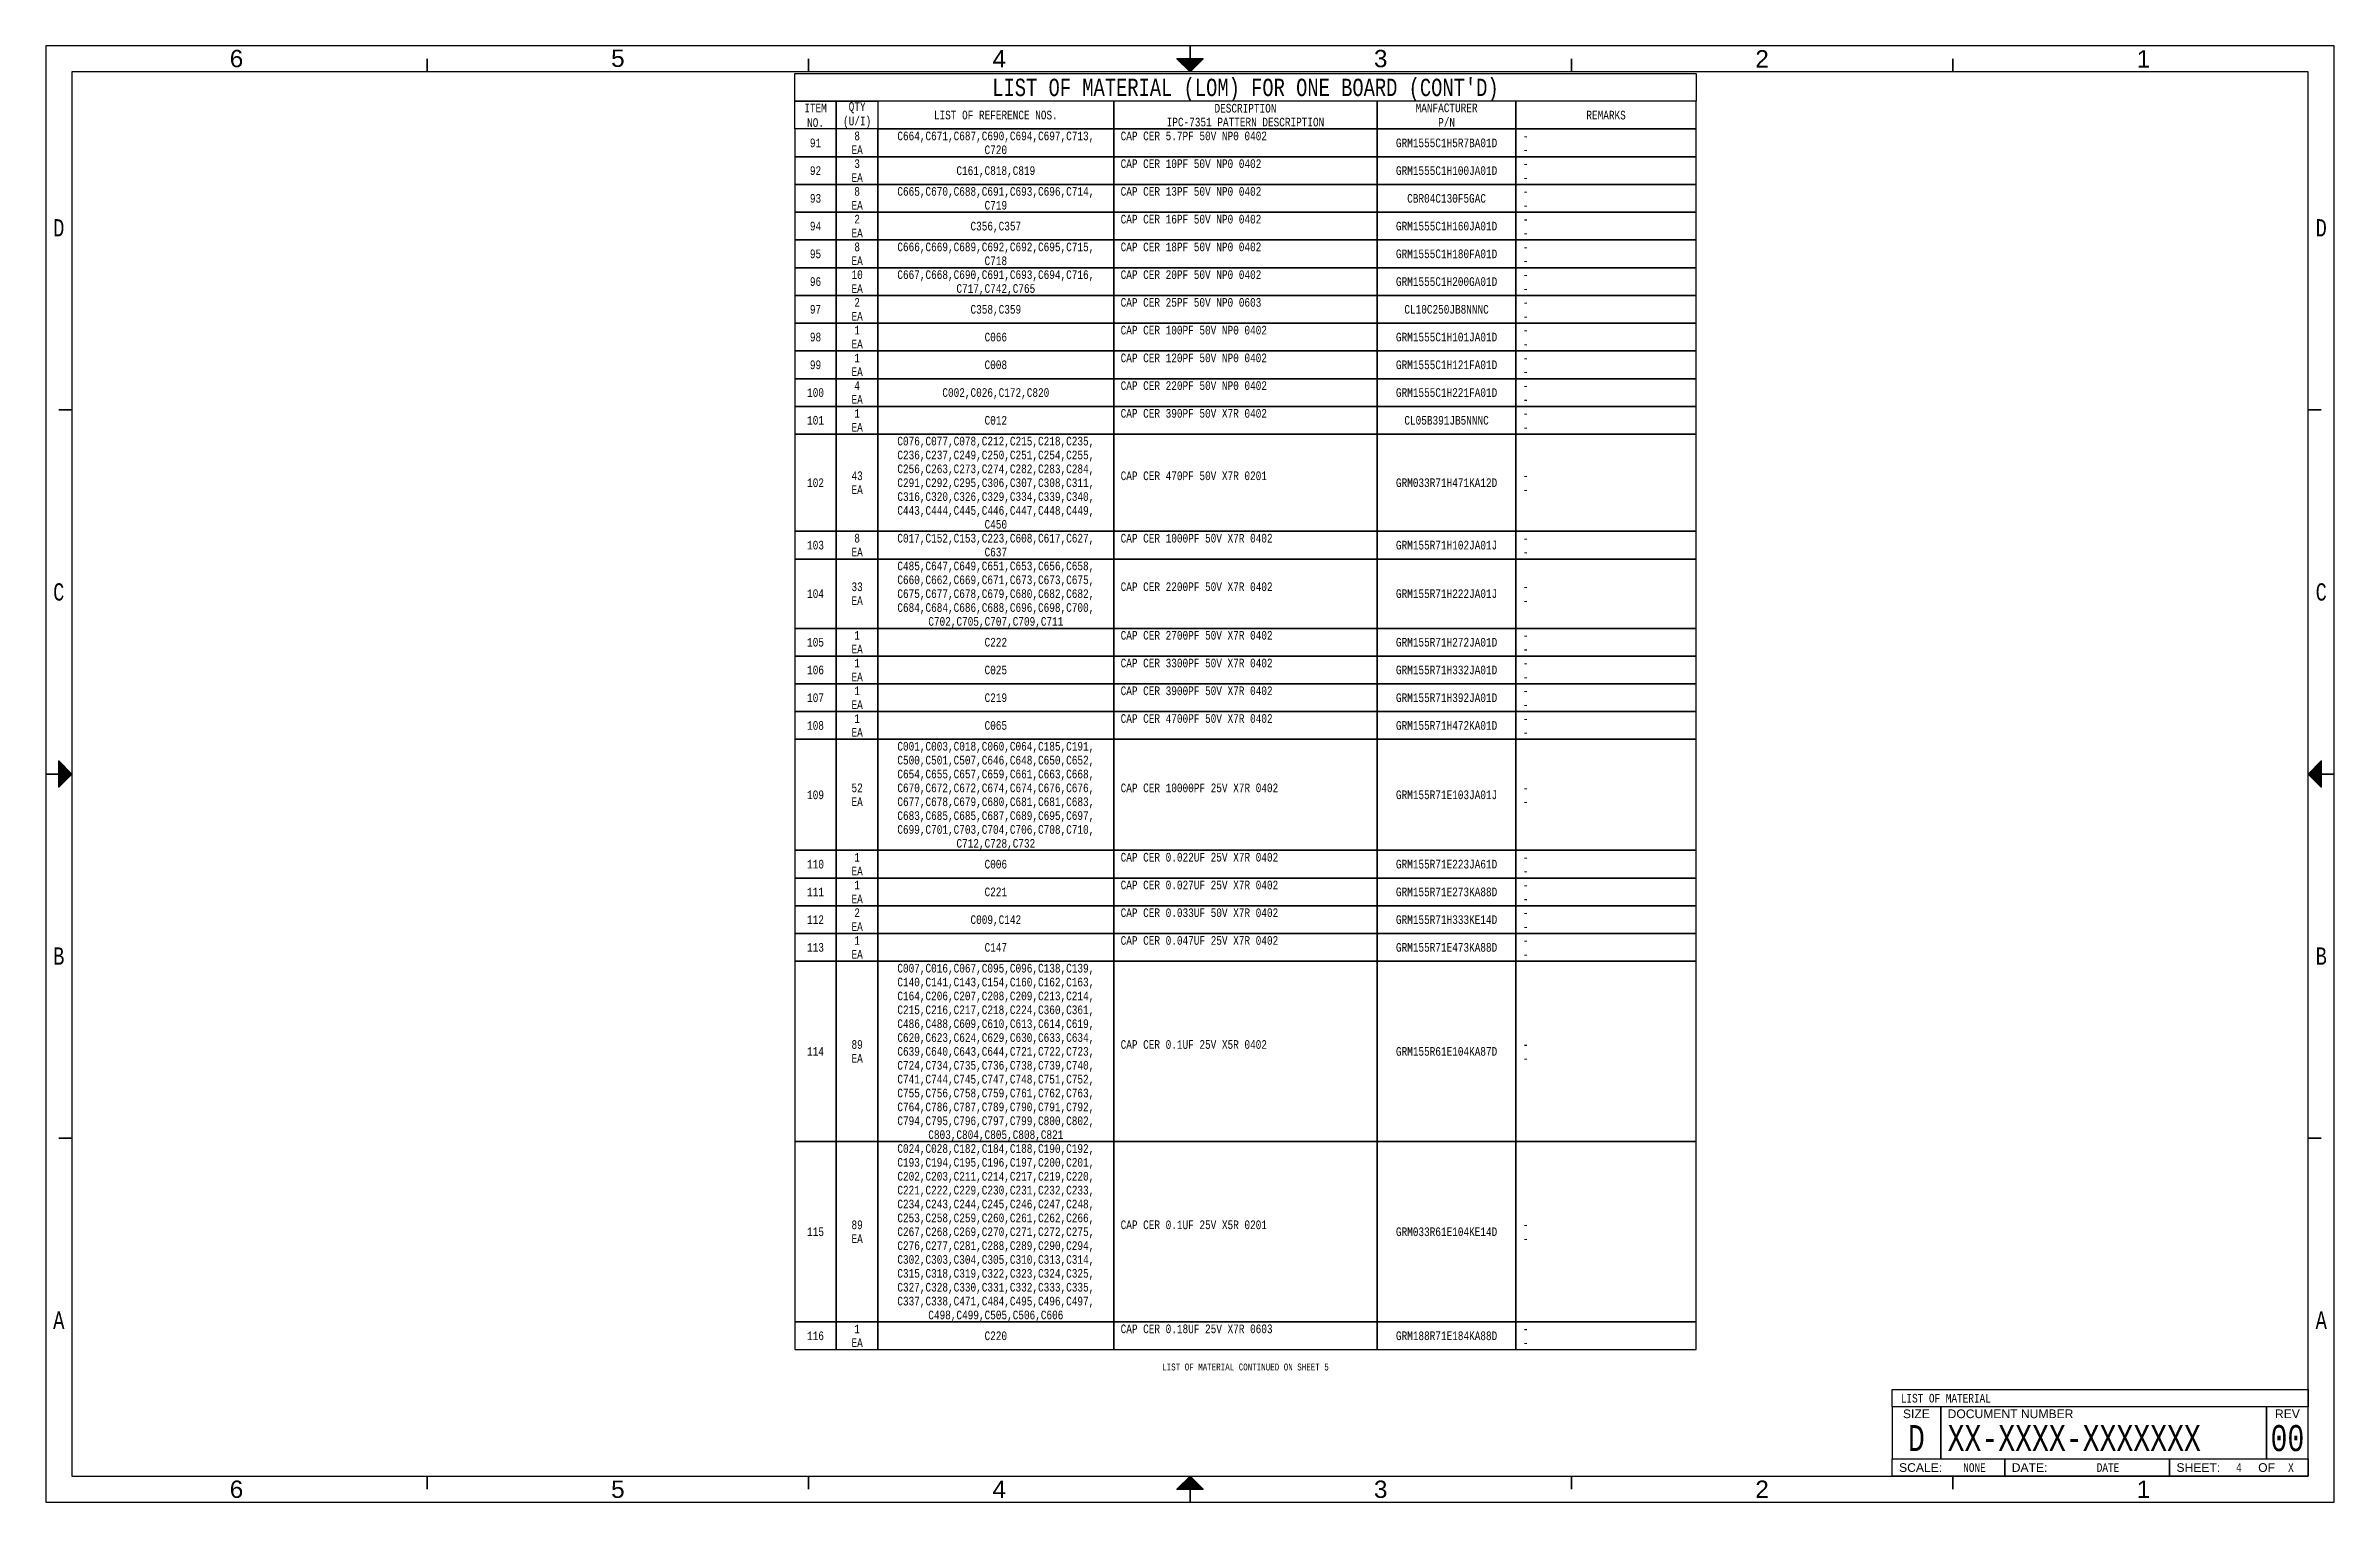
# Paper-space layout '04' of a CAD drawing. Header units: inches. Extents: x 0.2 to 16.8, y 0.2 to 10.8.
import ezdxf
from ezdxf.enums import TextEntityAlignment as Align

# ---------------------------------------------------------------- set-up
doc = ezdxf.new("R2010")
doc.units = ezdxf.units.IN
doc.header["$MEASUREMENT"] = 0
for name, color, linetype in [('BORDER', 13, 'Continuous'), ('SIGNAL', 84, 'Continuous'), ('TEXT', 252, 'Continuous')]:
    doc.layers.add(name, color=color, linetype=linetype)
doc.styles.add('Monotxt_75', font='monotxt.shx', dxfattribs={"width": 0.75})
doc.styles.get("Standard").update_dxf_attribs({"font": 'arial.ttf'})

# ---------------------------------------------------------------- blocks, each defined once
blk = doc.blocks.new('ANSI B Frame')
at = {"layer": 'BORDER', "lineweight": 35}
h = blk.add_hatch(color=256, dxfattribs=at)
h.dxf.hatch_style = 1
h.paths.add_polyline_path([(8.59375, 10.65625), (8.5, 10.65625), (8.5, 10.5625)])
h.paths.add_polyline_path([(8.5, 10.5625), (8.5, 10.65625), (8.40625, 10.65625)])
h = blk.add_hatch(color=256, dxfattribs=at)
h.dxf.hatch_style = 1
h.paths.add_polyline_path([(0.34375, 5.59375), (0.34375, 5.5), (0.4375, 5.5)])
h.paths.add_polyline_path([(0.4375, 5.5), (0.34375, 5.5), (0.34375, 5.40625)])
h = blk.add_hatch(color=256, dxfattribs=at)
h.dxf.hatch_style = 1
h.paths.add_polyline_path([(16.65625, 5.59375), (16.65625, 5.5), (16.5625, 5.5)])
h.paths.add_polyline_path([(16.5625, 5.5), (16.65625, 5.5), (16.65625, 5.40625)])
h = blk.add_hatch(color=256, dxfattribs=at)
h.dxf.hatch_style = 1
h.paths.add_polyline_path([(8.59375, 0.34375), (8.5, 0.34375), (8.5, 0.4375)])
h.paths.add_polyline_path([(8.5, 0.4375), (8.5, 0.34375), (8.40625, 0.34375)])
at = {"layer": 'BORDER'}
for points in [[(0.25, 0.25), (16.75, 0.25), (16.75, 10.75), (0.25, 10.75)], [(0.4375, 0.4375), (16.5625, 0.4375), (16.5625, 10.5625), (0.4375, 10.5625)], [(13.5625, 1.0625), (16.5625, 1.0625), (16.5625, 0.9375), (13.5625, 0.9375)], [(13.5625, 0.9375), (13.5625, 0.5625), (13.9125, 0.5625), (13.9125, 0.9375), (13.9125, 0.5625), (16.2625, 0.5625), (16.2625, 0.9375), (16.2625, 0.5625), (16.5625, 0.5625), (16.5625, 0.9375)], [(16.5625, 0.4375), (15.5625, 0.4375), (15.5625, 0.5625), (15.5625, 0.4375), (14.375, 0.4375), (14.375, 0.5625), (14.375, 0.4375), (13.5625, 0.4375), (13.5625, 0.5625), (16.5625, 0.5625)]]:
    blk.add_lwpolyline(points, close=True, dxfattribs=at)
at = {"layer": 'BORDER', "lineweight": 35}
for points in [[(8.5, 10.5625), (8.5, 10.75)], [(3, 10.65625), (3, 10.5625)], [(5.75, 10.65625), (5.75, 10.5625)], [(11.25, 10.65625), (11.25, 10.5625)], [(14, 10.65625), (14, 10.5625)], [(0.34375, 8.125), (0.4375, 8.125)], [(16.65625, 8.125), (16.5625, 8.125)], [(0.4375, 5.5), (0.25, 5.5)], [(16.5625, 5.5), (16.75, 5.5)], [(0.34375, 2.875), (0.4375, 2.875)], [(16.65625, 2.875), (16.5625, 2.875)], [(3, 0.34375), (3, 0.4375)], [(5.75, 0.34375), (5.75, 0.4375)], [(8.5, 0.4375), (8.5, 0.25)], [(11.25, 0.34375), (11.25, 0.4375)], [(14, 0.34375), (14, 0.4375)]]:
    blk.add_lwpolyline(points, dxfattribs=at)
for points in [[(8.5, 10.5625), (8.59375, 10.65625), (8.40625, 10.65625)], [(0.4375, 5.5), (0.34375, 5.59375), (0.34375, 5.40625)], [(16.5625, 5.5), (16.65625, 5.59375), (16.65625, 5.40625)], [(8.5, 0.4375), (8.59375, 0.34375), (8.40625, 0.34375)]]:
    blk.add_lwpolyline(points, close=True, dxfattribs=at)
at = {"layer": 'BORDER', "style": 'Monotxt_75', "width": 0.75}
for s, p in [('D', (0.34375, 9.4375)), ('D', (16.65625, 9.4375)), ('C', (0.34375, 6.8125)), ('C', (16.65625, 6.8125)), ('B', (0.34375, 4.1875)), ('B', (16.65625, 4.1875)), ('A', (0.34375, 1.5625)), ('A', (16.65625, 1.5625))]:
    blk.add_text(s, height=0.125, dxfattribs=at).set_placement(p, align=Align.MIDDLE_CENTER)
at = {"layer": 'BORDER'}
for s, p in [('SIZE', (13.7375, 0.8875)), ('REV', (16.4125, 0.8875)), ('OF', (16.2625, 0.5))]:
    blk.add_text(s, height=0.0625, dxfattribs=at).set_placement(p, align=Align.MIDDLE_CENTER)
for s, p in [('DOCUMENT NUMBER', (13.9625, 0.8875)), ('SCALE:', (13.6125, 0.5)), ('DATE:', (14.425, 0.5)), ('SHEET:', (15.6125, 0.5))]:
    blk.add_text(s, height=0.0625, dxfattribs=at).set_placement(p, align=Align.MIDDLE_LEFT)
at = {"layer": 'BORDER', "flags": 8}
for tag, p in [('ZN6', (1.625, 10.65787)), ('ZN5', (4.375, 10.66009)), ('ZN4', (7.125, 10.65625)), ('ZN3', (9.875, 10.65796)), ('ZN2', (12.625, 10.65574)), ('ZN1', (15.375, 10.65574)), ('ZN6', (1.625, 0.34375)), ('ZN5', (4.375, 0.34375)), ('ZN4', (7.125, 0.34375)), ('ZN3', (9.875, 0.34375)), ('ZN2', (12.625, 0.34375)), ('ZN1', (15.375, 0.34375))]:
    blk.add_attdef(tag, text='', height=0.125, dxfattribs=at).set_placement(p, align=Align.MIDDLE_CENTER)
at = {"layer": 'TEXT', "style": 'Monotxt_75', "width": 0.75, "flags": 8}
for tag, height, p in [('DESRP', 0.0625, (13.625, 1)), ('DWG_NO', 0.1875, (13.9625, 0.7125))]:
    blk.add_attdef(tag, text='', height=height, dxfattribs=at).set_placement(p, align=Align.MIDDLE_LEFT)
for tag, height, p in [('SHTSZ', 0.1875, (13.7375, 0.7125)), ('REV', 0.1875, (16.4125, 0.7125)), ('SCALE', 0.0625, (14.15625, 0.5)), ('REVDATE', 0.0625, (15.11875, 0.5)), ('CURRSHT', 0.0625, (16.0625, 0.5)), ('LASTSHT', 0.0625, (16.4375, 0.5))]:
    blk.add_attdef(tag, text='', height=height, dxfattribs=at).set_placement(p, align=Align.MIDDLE_CENTER)
blk = doc.blocks.new('LOM_HEADER_CONTD')
at = {"layer": 'BORDER'}
for points in [[(6.5, -0.2), (0, -0.2), (0, 0), (6.5, 0)], [(0, -0.2), (0.3, -0.2), (0.3, -0.4), (0, -0.4)], [(0.3, -0.2), (0.6, -0.2), (0.6, -0.4), (0.3, -0.4)], [(0.6, -0.4), (2.3, -0.4), (2.3, -0.2), (0.6, -0.2)], [(2.3, -0.4), (4.2, -0.4), (4.2, -0.2), (2.3, -0.2)], [(4.2, -0.4), (5.2, -0.4), (5.2, -0.2), (4.2, -0.2)], [(5.2, -0.4), (6.5, -0.4), (6.5, -0.2), (5.2, -0.2)]]:
    blk.add_lwpolyline(points, close=True, dxfattribs=at)
at = {"layer": 'TEXT', "style": 'Monotxt_75', "width": 0.75}
for s, height, p in [("LIST OF MATERIAL (LOM) FOR ONE BOARD (CONT'D)", 0.125, (3.25, -0.1)), ('IPC-7351 PATTERN DESCRIPTION', 0.0625, (3.25, -0.35)), ('DESCRIPTION', 0.0625, (3.25, -0.25)), ('REMARKS', 0.0625, (5.85, -0.3))]:
    blk.add_text(s, height=height, dxfattribs=at).set_placement(p, align=Align.MIDDLE_CENTER)
at = {"layer": 'TEXT', "char_height": 0.0625, "attachment_point": 5, "style": 'Monotxt_75'}
for s, insert, width in [('ITEM\\PNO.', (0.15, -0.302), 0.16406), ('QTY\\P(U/I)', (0.45, -0.3), 0.20312), ('LIST OF REFERENCE NOS.', (1.45, -0.3), 1.1), ('MANFACTURER\\PP/N', (4.7, -0.3), 0.5)]:
    blk.add_mtext(s, dxfattribs=dict(at, insert=insert, width=width))
blk = doc.blocks.new('LOM_REF1L')
at = {"layer": 'BORDER'}
for points in [[(0.3, 0), (0, 0), (0, -0.2), (0.3, -0.2)], [(0.6, 0), (0.3, 0), (0.3, -0.2), (0.6, -0.2)], [(2.3, 0), (0.6, 0), (0.6, -0.2), (2.3, -0.2)], [(4.2, 0), (2.3, 0), (2.3, -0.2), (4.2, -0.2)], [(5.2, 0), (4.2, 0), (4.2, -0.2), (5.2, -0.2)], [(6.5, 0), (5.2, 0), (5.2, -0.2), (6.5, -0.2)]]:
    blk.add_lwpolyline(points, close=True, dxfattribs=at)
at = {"layer": 'TEXT', "style": 'Monotxt_75', "width": 0.75, "flags": 8}
for tag, p in [('ITEM', (0.15, -0.1)), ('QTY', (0.45, -0.05)), ('U/I', (0.45, -0.15)), ('REFNOLIST', (1.45, -0.1)), ('MFGPN', (4.7, -0.1))]:
    blk.add_attdef(tag, text='', height=0.0625, dxfattribs=at).set_placement(p, align=Align.MIDDLE_CENTER)
for tag, p in [('DESCP', (2.35, -0.05)), ('IPC7351CODE', (2.35, -0.15)), ('REMARKS_L1', (5.25, -0.05)), ('REMARKS_L2', (5.25, -0.15))]:
    blk.add_attdef(tag, text='', height=0.0625, dxfattribs=at).set_placement(p, align=Align.MIDDLE_LEFT)
blk = doc.blocks.new('LOM_REF02L')
at = {"layer": 'BORDER'}
for points in [[(0.3, 0), (0, 0), (0, -0.2), (0.3, -0.2)], [(0.6, 0), (0.3, 0), (0.3, -0.2), (0.6, -0.2)], [(2.3, 0), (0.6, 0), (0.6, -0.2), (2.3, -0.2)], [(4.2, 0), (2.3, 0), (2.3, -0.2), (4.2, -0.2)], [(5.2, 0), (4.2, 0), (4.2, -0.2), (5.2, -0.2)], [(6.5, 0), (5.2, 0), (5.2, -0.2), (6.5, -0.2)]]:
    blk.add_lwpolyline(points, close=True, dxfattribs=at)
at = {"layer": 'TEXT', "style": 'Monotxt_75', "width": 0.75, "flags": 8}
for tag, p in [('ITEM', (0.15, -0.1)), ('QTY', (0.45, -0.05)), ('U/I', (0.45, -0.15)), ('REFNOLIST_L1', (1.45, -0.05)), ('REFNOLIST_L2', (1.45, -0.15)), ('MFGPN', (4.7, -0.1))]:
    blk.add_attdef(tag, text='', height=0.0625, dxfattribs=at).set_placement(p, align=Align.MIDDLE_CENTER)
for tag, p in [('DESCP', (2.35, -0.05)), ('IPC7351CODE', (2.35, -0.15)), ('REMARKS_L1', (5.25, -0.05)), ('REMARKS_L2', (5.25, -0.15))]:
    blk.add_attdef(tag, text='', height=0.0625, dxfattribs=at).set_placement(p, align=Align.MIDDLE_LEFT)
blk = doc.blocks.new('LOM_REF07L')
at = {"layer": 'BORDER'}
for points in [[(0.3, 0), (0, 0), (0, -0.7), (0.3, -0.7)], [(0.6, 0), (0.3, 0), (0.3, -0.7), (0.6, -0.7)], [(2.3, 0), (0.6, 0), (0.6, -0.7), (2.3, -0.7)], [(4.2, 0), (2.3, 0), (2.3, -0.7), (4.2, -0.7)], [(5.2, 0), (4.2, 0), (4.2, -0.7), (5.2, -0.7)], [(6.5, 0), (5.2, 0), (5.2, -0.7), (6.5, -0.7)]]:
    blk.add_lwpolyline(points, close=True, dxfattribs=at)
at = {"layer": 'TEXT', "style": 'Monotxt_75', "width": 0.75, "flags": 8}
for tag, p in [('REFNOLIST_L1', (1.45, -0.05)), ('REFNOLIST_L2', (1.45, -0.15)), ('ITEM', (0.15, -0.35)), ('QTY', (0.45, -0.3)), ('REFNOLIST_L3', (1.45, -0.25)), ('REFNOLIST_L4', (1.45, -0.35)), ('MFGPN', (4.7, -0.35)), ('U/I', (0.45, -0.4)), ('REFNOLIST_L5', (1.45, -0.45)), ('REFNOLIST_L6', (1.45, -0.55)), ('REFNOLIST_L7', (1.45, -0.65))]:
    blk.add_attdef(tag, text='', height=0.0625, dxfattribs=at).set_placement(p, align=Align.MIDDLE_CENTER)
for tag, p in [('DESCP', (2.35, -0.3)), ('REMARKS_L1', (5.25, -0.3)), ('IPC7351CODE', (2.35, -0.4)), ('REMARKS_L2', (5.25, -0.4))]:
    blk.add_attdef(tag, text='', height=0.0625, dxfattribs=at).set_placement(p, align=Align.MIDDLE_LEFT)
blk = doc.blocks.new('LOM_REF05L')
at = {"layer": 'BORDER'}
for points in [[(0.3, 0), (0, 0), (0, -0.5), (0.3, -0.5)], [(0.6, 0), (0.3, 0), (0.3, -0.5), (0.6, -0.5)], [(2.3, 0), (0.6, 0), (0.6, -0.5), (2.3, -0.5)], [(4.2, 0), (2.3, 0), (2.3, -0.5), (4.2, -0.5)], [(5.2, 0), (4.2, 0), (4.2, -0.5), (5.2, -0.5)], [(6.5, 0), (5.2, 0), (5.2, -0.5), (6.5, -0.5)]]:
    blk.add_lwpolyline(points, close=True, dxfattribs=at)
at = {"layer": 'TEXT', "style": 'Monotxt_75', "width": 0.75, "flags": 8}
for tag, p in [('REFNOLIST_L1', (1.45, -0.05)), ('REFNOLIST_L2', (1.45, -0.15)), ('ITEM', (0.15, -0.25)), ('QTY', (0.45, -0.2)), ('U/I', (0.45, -0.3)), ('REFNOLIST_L3', (1.45, -0.25)), ('REFNOLIST_L4', (1.45, -0.35)), ('MFGPN', (4.7, -0.25)), ('REFNOLIST_L5', (1.45, -0.45))]:
    blk.add_attdef(tag, text='', height=0.0625, dxfattribs=at).set_placement(p, align=Align.MIDDLE_CENTER)
for tag, p in [('DESCP', (2.35, -0.2)), ('IPC7351CODE', (2.35, -0.3)), ('REMARKS_L1', (5.25, -0.2)), ('REMARKS_L2', (5.25, -0.3))]:
    blk.add_attdef(tag, text='', height=0.0625, dxfattribs=at).set_placement(p, align=Align.MIDDLE_LEFT)
blk = doc.blocks.new('LOM_REF08L')
at = {"layer": 'BORDER'}
for points in [[(0.3, 0), (0, 0), (0, -0.8), (0.3, -0.8)], [(0.6, 0), (0.3, 0), (0.3, -0.8), (0.6, -0.8)], [(2.3, 0), (0.6, 0), (0.6, -0.8), (2.3, -0.8)], [(4.2, 0), (2.3, 0), (2.3, -0.8), (4.2, -0.8)], [(5.2, 0), (4.2, 0), (4.2, -0.8), (5.2, -0.8)], [(6.5, 0), (5.2, 0), (5.2, -0.8), (6.5, -0.8)]]:
    blk.add_lwpolyline(points, close=True, dxfattribs=at)
at = {"layer": 'TEXT', "style": 'Monotxt_75', "width": 0.75, "flags": 8}
for tag, p in [('REFNOLIST_L1', (1.45, -0.05)), ('REFNOLIST_L2', (1.45, -0.15)), ('QTY', (0.45, -0.35)), ('REFNOLIST_L3', (1.45, -0.25)), ('REFNOLIST_L4', (1.45, -0.35)), ('ITEM', (0.15, -0.4)), ('U/I', (0.45, -0.45)), ('REFNOLIST_L5', (1.45, -0.45)), ('MFGPN', (4.7, -0.4)), ('REFNOLIST_L6', (1.45, -0.55)), ('REFNOLIST_L7', (1.45, -0.65)), ('REFNOLIST_L8', (1.45, -0.75))]:
    blk.add_attdef(tag, text='', height=0.0625, dxfattribs=at).set_placement(p, align=Align.MIDDLE_CENTER)
for tag, p in [('DESCP', (2.35, -0.35)), ('REMARKS_L1', (5.25, -0.35)), ('IPC7351CODE', (2.35, -0.45)), ('REMARKS_L2', (5.25, -0.45))]:
    blk.add_attdef(tag, text='', height=0.0625, dxfattribs=at).set_placement(p, align=Align.MIDDLE_LEFT)
blk = doc.blocks.new('LOM_REF13L')
at = {"layer": 'BORDER'}
for points in [[(0.3, 0), (0, 0), (0, -1.3), (0.3, -1.3)], [(0.6, 0), (0.3, 0), (0.3, -1.3), (0.6, -1.3)], [(2.3, 0), (0.6, 0), (0.6, -1.3), (2.3, -1.3)], [(4.2, 0), (2.3, 0), (2.3, -1.3), (4.2, -1.3)], [(5.2, 0), (4.2, 0), (4.2, -1.3), (5.2, -1.3)], [(6.5, 0), (5.2, 0), (5.2, -1.3), (6.5, -1.3)]]:
    blk.add_lwpolyline(points, close=True, dxfattribs=at)
at = {"layer": 'TEXT', "style": 'Monotxt_75', "width": 0.75, "flags": 8}
for tag, p in [('REFNOLIST_L1', (1.45, -0.05)), ('REFNOLIST_L2', (1.45, -0.15)), ('REFNOLIST_L3', (1.45, -0.25)), ('REFNOLIST_L4', (1.45, -0.35)), ('REFNOLIST_L5', (1.45, -0.45)), ('ITEM', (0.15, -0.65)), ('QTY', (0.45, -0.6)), ('REFNOLIST_L6', (1.45, -0.55)), ('REFNOLIST_L7', (1.45, -0.65)), ('MFGPN', (4.7, -0.65)), ('U/I', (0.45, -0.7)), ('REFNOLIST_L8', (1.45, -0.75)), ('REFNOLIST_L9', (1.45, -0.85)), ('REFNOLIST_L10', (1.45, -0.95)), ('REFNOLIST_L11', (1.45, -1.05)), ('REFNOLIST_L12', (1.45, -1.15)), ('REFNOLIST_L13', (1.45, -1.25))]:
    blk.add_attdef(tag, text='', height=0.0625, dxfattribs=at).set_placement(p, align=Align.MIDDLE_CENTER)
for tag, p in [('DESCP', (2.35, -0.6)), ('REMARKS_L1', (5.25, -0.6)), ('IPC7351CODE', (2.35, -0.7)), ('REMARKS_L2', (5.25, -0.7))]:
    blk.add_attdef(tag, text='', height=0.0625, dxfattribs=at).set_placement(p, align=Align.MIDDLE_LEFT)
blk = doc.blocks.new('LOM_REF01L')
at = {"layer": 'BORDER'}
for points in [[(0.3, 0), (0, 0), (0, -0.2), (0.3, -0.2)], [(0.6, 0), (0.3, 0), (0.3, -0.2), (0.6, -0.2)], [(2.3, 0), (0.6, 0), (0.6, -0.2), (2.3, -0.2)], [(4.2, 0), (2.3, 0), (2.3, -0.2), (4.2, -0.2)], [(5.2, 0), (4.2, 0), (4.2, -0.2), (5.2, -0.2)], [(6.5, 0), (5.2, 0), (5.2, -0.2), (6.5, -0.2)]]:
    blk.add_lwpolyline(points, close=True, dxfattribs=at)
at = {"layer": 'TEXT', "style": 'Monotxt_75', "width": 0.75, "flags": 8}
for tag, p in [('ITEM', (0.15, -0.1)), ('QTY', (0.45, -0.05)), ('U/I', (0.45, -0.15)), ('REFNOLIST', (1.45, -0.1)), ('MFGPN', (4.7, -0.1))]:
    blk.add_attdef(tag, text='', height=0.0625, dxfattribs=at).set_placement(p, align=Align.MIDDLE_CENTER)
for tag, p in [('DESCP', (2.35, -0.05)), ('IPC7351CODE', (2.35, -0.15)), ('REMARKS_L1', (5.25, -0.05)), ('REMARKS_L2', (5.25, -0.15))]:
    blk.add_attdef(tag, text='', height=0.0625, dxfattribs=at).set_placement(p, align=Align.MIDDLE_LEFT)

psp = doc.layouts.new('04')

# ---------------------------------------------------------------- block references
ref = psp.add_blockref('ANSI B Frame', (0, 0))
ref.add_attrib('SHTSZ', 'D', dxfattribs={"layer": 'TEXT', "height": 0.1875, "style": 'Monotxt_75', "width": 0.75}).set_placement((13.7375, 0.7125), align=Align.MIDDLE_CENTER)
ref.add_attrib('DWG_NO', 'XX-XXXX-XXXXXXX', dxfattribs={"layer": 'TEXT', "height": 0.1875, "style": 'Monotxt_75', "width": 0.75}).set_placement((13.9625, 0.7125), align=Align.MIDDLE_LEFT)
ref.add_attrib('REV', '00', dxfattribs={"layer": 'TEXT', "height": 0.1875, "style": 'Monotxt_75', "width": 0.75}).set_placement((16.4125, 0.7125), align=Align.MIDDLE_CENTER)
ref.add_attrib('SCALE', 'NONE', dxfattribs={"layer": 'TEXT', "height": 0.0625, "style": 'Monotxt_75', "width": 0.75}).set_placement((14.15625, 0.5), align=Align.MIDDLE_CENTER)
ref.add_attrib('REVDATE', 'DATE', dxfattribs={"layer": 'TEXT', "height": 0.0625, "style": 'Monotxt_75', "width": 0.75}).set_placement((15.11875, 0.5), align=Align.MIDDLE_CENTER)
ref.add_attrib('CURRSHT', '4', dxfattribs={"layer": 'TEXT', "height": 0.0625, "style": 'Monotxt_75', "width": 0.75}).set_placement((16.0625, 0.5), align=Align.MIDDLE_CENTER)
ref.add_attrib('LASTSHT', 'X', dxfattribs={"layer": 'TEXT', "height": 0.0625, "style": 'Monotxt_75', "width": 0.75}).set_placement((16.4375, 0.5), align=Align.MIDDLE_CENTER)
ref.add_attrib('DESRP', 'LIST OF MATERIAL', dxfattribs={"layer": 'TEXT', "height": 0.0625, "style": 'Monotxt_75', "width": 0.75}).set_placement((13.625, 1), align=Align.MIDDLE_LEFT)
ref.add_attrib('ZN1', '1', dxfattribs={"layer": 'BORDER', "height": 0.125}).set_placement((15.375, 0.34375), align=Align.MIDDLE_CENTER)
ref.add_attrib('ZN1', '1', dxfattribs={"layer": 'BORDER', "height": 0.125}).set_placement((15.375, 10.65574), align=Align.MIDDLE_CENTER)
ref.add_attrib('ZN2', '2', dxfattribs={"layer": 'BORDER', "height": 0.125}).set_placement((12.625, 0.34375), align=Align.MIDDLE_CENTER)
ref.add_attrib('ZN2', '2', dxfattribs={"layer": 'BORDER', "height": 0.125}).set_placement((12.625, 10.65574), align=Align.MIDDLE_CENTER)
ref.add_attrib('ZN3', '3', dxfattribs={"layer": 'BORDER', "height": 0.125}).set_placement((9.875, 0.34375), align=Align.MIDDLE_CENTER)
ref.add_attrib('ZN3', '3', dxfattribs={"layer": 'BORDER', "height": 0.125}).set_placement((9.875, 10.65796), align=Align.MIDDLE_CENTER)
ref.add_attrib('ZN4', '4', dxfattribs={"layer": 'BORDER', "height": 0.125}).set_placement((7.125, 0.34375), align=Align.MIDDLE_CENTER)
ref.add_attrib('ZN4', '4', dxfattribs={"layer": 'BORDER', "height": 0.125}).set_placement((7.125, 10.65625), align=Align.MIDDLE_CENTER)
ref.add_attrib('ZN5', '5', dxfattribs={"layer": 'BORDER', "height": 0.125}).set_placement((4.375, 0.34375), align=Align.MIDDLE_CENTER)
ref.add_attrib('ZN5', '5', dxfattribs={"layer": 'BORDER', "height": 0.125}).set_placement((4.375, 10.66009), align=Align.MIDDLE_CENTER)
ref.add_attrib('ZN6', '6', dxfattribs={"layer": 'BORDER', "height": 0.125}).set_placement((1.625, 0.34375), align=Align.MIDDLE_CENTER)
ref.add_attrib('ZN6', '6', dxfattribs={"layer": 'BORDER', "height": 0.125}).set_placement((1.625, 10.65787), align=Align.MIDDLE_CENTER)
for name, p, values in [('LOM_REF02L', (5.65, 10.15), {'ITEM': '91', 'QTY': '8', 'U/I': 'EA', 'REFNOLIST_L1': 'C664,C671,C687,C690,C694,C697,C713,', 'REFNOLIST_L2': 'C720', 'DESCP': 'CAP CER 5.7PF 50V NP0 0402', 'MFGPN': 'GRM1555C1H5R7BA01D', 'REMARKS_L1': '-', 'REMARKS_L2': '-'}), ('LOM_REF1L', (5.65, 9.95), {'ITEM': '92', 'QTY': '3', 'U/I': 'EA', 'REFNOLIST': 'C161,C818,C819', 'DESCP': 'CAP CER 10PF 50V NP0 0402', 'MFGPN': 'GRM1555C1H100JA01D', 'REMARKS_L1': '-', 'REMARKS_L2': '-'}), ('LOM_REF02L', (5.65, 9.75), {'ITEM': '93', 'QTY': '8', 'U/I': 'EA', 'REFNOLIST_L1': 'C665,C670,C688,C691,C693,C696,C714,', 'REFNOLIST_L2': 'C719', 'DESCP': 'CAP CER 13PF 50V NP0 0402', 'MFGPN': 'CBR04C130F5GAC', 'REMARKS_L1': '-', 'REMARKS_L2': '-'}), ('LOM_REF1L', (5.65, 9.55), {'ITEM': '94', 'QTY': '2', 'U/I': 'EA', 'REFNOLIST': 'C356,C357', 'DESCP': 'CAP CER 16PF 50V NP0 0402', 'MFGPN': 'GRM1555C1H160JA01D', 'REMARKS_L1': '-', 'REMARKS_L2': '-'}), ('LOM_REF02L', (5.65, 9.35), {'ITEM': '95', 'QTY': '8', 'U/I': 'EA', 'REFNOLIST_L1': 'C666,C669,C689,C692,C692,C695,C715,', 'REFNOLIST_L2': 'C718', 'DESCP': 'CAP CER 18PF 50V NP0 0402', 'MFGPN': 'GRM1555C1H180FA01D', 'REMARKS_L1': '-', 'REMARKS_L2': '-'}), ('LOM_REF02L', (5.65, 9.15), {'ITEM': '96', 'QTY': '10', 'U/I': 'EA', 'REFNOLIST_L1': 'C667,C668,C690,C691,C693,C694,C716,', 'REFNOLIST_L2': 'C717,C742,C765', 'DESCP': 'CAP CER 20PF 50V NP0 0402', 'MFGPN': 'GRM1555C1H200GA01D', 'REMARKS_L1': '-', 'REMARKS_L2': '-'}), ('LOM_REF1L', (5.65, 8.95), {'ITEM': '97', 'QTY': '2', 'U/I': 'EA', 'REFNOLIST': 'C358,C359', 'DESCP': 'CAP CER 25PF 50V NP0 0603', 'MFGPN': 'CL10C250JB8NNNC', 'REMARKS_L1': '-', 'REMARKS_L2': '-'}), ('LOM_REF1L', (5.65, 8.75), {'ITEM': '98', 'QTY': '1', 'U/I': 'EA', 'REFNOLIST': 'C066', 'DESCP': 'CAP CER 100PF 50V NP0 0402', 'MFGPN': 'GRM1555C1H101JA01D', 'REMARKS_L1': '-', 'REMARKS_L2': '-'}), ('LOM_REF1L', (5.65, 8.55), {'ITEM': '99', 'QTY': '1', 'U/I': 'EA', 'REFNOLIST': 'C008', 'DESCP': 'CAP CER 120PF 50V NP0 0402', 'MFGPN': 'GRM1555C1H121FA01D', 'REMARKS_L1': '-', 'REMARKS_L2': '-'}), ('LOM_REF1L', (5.65, 8.35), {'ITEM': '100', 'QTY': '4', 'U/I': 'EA', 'REFNOLIST': 'C002,C026,C172,C820', 'DESCP': 'CAP CER 220PF 50V NP0 0402', 'MFGPN': 'GRM1555C1H221FA01D', 'REMARKS_L1': '-', 'REMARKS_L2': '-'}), ('LOM_REF1L', (5.65, 8.15), {'ITEM': '101', 'QTY': '1', 'U/I': 'EA', 'REFNOLIST': 'C012', 'DESCP': 'CAP CER 390PF 50V X7R 0402', 'MFGPN': 'CL05B391JB5NNNC', 'REMARKS_L1': '-', 'REMARKS_L2': '-'}), ('LOM_REF02L', (5.65, 7.25), {'ITEM': '103', 'QTY': '8', 'U/I': 'EA', 'REFNOLIST_L1': 'C017,C152,C153,C223,C608,C617,C627,', 'REFNOLIST_L2': 'C637', 'DESCP': 'CAP CER 1000PF 50V X7R 0402', 'MFGPN': 'GRM155R71H102JA01J', 'REMARKS_L1': '-', 'REMARKS_L2': '-'}), ('LOM_REF1L', (5.65, 6.55), {'ITEM': '105', 'QTY': '1', 'U/I': 'EA', 'REFNOLIST': 'C222', 'DESCP': 'CAP CER 2700PF 50V X7R 0402', 'MFGPN': 'GRM155R71H272JA01D', 'REMARKS_L1': '-', 'REMARKS_L2': '-'}), ('LOM_REF1L', (5.65, 6.35), {'ITEM': '106', 'QTY': '1', 'U/I': 'EA', 'REFNOLIST': 'C025', 'DESCP': 'CAP CER 3300PF 50V X7R 0402', 'MFGPN': 'GRM155R71H332JA01D', 'REMARKS_L1': '-', 'REMARKS_L2': '-'}), ('LOM_REF1L', (5.65, 6.15), {'ITEM': '107', 'QTY': '1', 'U/I': 'EA', 'REFNOLIST': 'C219', 'DESCP': 'CAP CER 3900PF 50V X7R 0402', 'MFGPN': 'GRM155R71H392JA01D', 'REMARKS_L1': '-', 'REMARKS_L2': '-'}), ('LOM_REF1L', (5.65, 5.95), {'ITEM': '108', 'QTY': '1', 'U/I': 'EA', 'REFNOLIST': 'C065', 'DESCP': 'CAP CER 4700PF 50V X7R 0402', 'MFGPN': 'GRM155R71H472KA01D', 'REMARKS_L1': '-', 'REMARKS_L2': '-'}), ('LOM_REF1L', (5.65, 4.95), {'ITEM': '110', 'QTY': '1', 'U/I': 'EA', 'REFNOLIST': 'C006', 'DESCP': 'CAP CER 0.022UF 25V X7R 0402', 'MFGPN': 'GRM155R71E223JA61D', 'REMARKS_L1': '-', 'REMARKS_L2': '-'}), ('LOM_REF1L', (5.65, 4.75), {'ITEM': '111', 'QTY': '1', 'U/I': 'EA', 'REFNOLIST': 'C221', 'DESCP': 'CAP CER 0.027UF 25V X7R 0402', 'MFGPN': 'GRM155R71E273KA88D', 'REMARKS_L1': '-', 'REMARKS_L2': '-'}), ('LOM_REF1L', (5.65, 4.35), {'ITEM': '113', 'QTY': '1', 'U/I': 'EA', 'REFNOLIST': 'C147', 'DESCP': 'CAP CER 0.047UF 25V X7R 0402', 'MFGPN': 'GRM155R71E473KA88D', 'REMARKS_L1': '-', 'REMARKS_L2': '-'}), ('LOM_REF13L', (5.65, 2.85), {'ITEM': '115', 'QTY': '89', 'U/I': 'EA', 'REFNOLIST_L1': 'C024,C028,C182,C184,C188,C190,C192,', 'REFNOLIST_L2': 'C193,C194,C195,C196,C197,C200,C201,', 'REFNOLIST_L3': 'C202,C203,C211,C214,C217,C219,C220,', 'REFNOLIST_L4': 'C221,C222,C229,C230,C231,C232,C233,', 'REFNOLIST_L5': 'C234,C243,C244,C245,C246,C247,C248,', 'REFNOLIST_L6': 'C253,C258,C259,C260,C261,C262,C266,', 'REFNOLIST_L7': 'C267,C268,C269,C270,C271,C272,C275,', 'REFNOLIST_L8': 'C276,C277,C281,C288,C289,C290,C294,', 'REFNOLIST_L9': 'C302,C303,C304,C305,C310,C313,C314,', 'REFNOLIST_L10': 'C315,C318,C319,C322,C323,C324,C325,', 'REFNOLIST_L11': 'C327,C328,C330,C331,C332,C333,C335,', 'REFNOLIST_L12': 'C337,C338,C471,C484,C495,C496,C497,', 'REFNOLIST_L13': 'C498,C499,C505,C506,C606', 'DESCP': 'CAP CER 0.1UF 25V X5R 0201', 'MFGPN': 'GRM033R61E104KE14D', 'REMARKS_L1': '-', 'REMARKS_L2': '-'}), ('LOM_REF1L', (5.65, 1.55), {'ITEM': '116', 'QTY': '1', 'U/I': 'EA', 'REFNOLIST': 'C220', 'DESCP': 'CAP CER 0.18UF 25V X7R 0603', 'MFGPN': 'GRM188R71E184KA88D', 'REMARKS_L1': '-', 'REMARKS_L2': '-'})]:
    psp.add_blockref(name, p).add_auto_attribs(values)
ref = psp.add_blockref('LOM_REF07L', (5.65, 7.95))
ref.add_attrib('ITEM', '102', dxfattribs={"layer": 'TEXT', "height": 0.0625, "style": 'Monotxt_75', "width": 0.75}).set_placement((5.8, 7.6), align=Align.MIDDLE_CENTER)
ref.add_attrib('QTY', '43', dxfattribs={"layer": 'TEXT', "height": 0.0625, "style": 'Monotxt_75', "width": 0.75}).set_placement((6.1, 7.65), align=Align.MIDDLE_CENTER)
ref.add_attrib('U/I', 'EA', dxfattribs={"layer": 'TEXT', "height": 0.0625, "style": 'Monotxt_75', "width": 0.75}).set_placement((6.1, 7.55), align=Align.MIDDLE_CENTER)
ref.add_attrib('REFNOLIST_L1', 'C076,C077,C078,C212,C215,C218,C235,', dxfattribs={"layer": 'TEXT', "height": 0.0625, "style": 'Monotxt_75', "width": 0.75}).set_placement((7.1, 7.9), align=Align.MIDDLE_CENTER)
ref.add_attrib('REFNOLIST_L2', 'C236,C237,C249,C250,C251,C254,C255,', dxfattribs={"layer": 'TEXT', "height": 0.0625, "style": 'Monotxt_75', "width": 0.75}).set_placement((7.1, 7.8), align=Align.MIDDLE_CENTER)
ref.add_attrib('REFNOLIST_L3', 'C256,C263,C273,C274,C282,C283,C284,', dxfattribs={"layer": 'TEXT', "height": 0.0625, "style": 'Monotxt_75', "width": 0.75}).set_placement((7.1, 7.7), align=Align.MIDDLE_CENTER)
ref.add_attrib('REFNOLIST_L4', 'C291,C292,C295,C306,C307,C308,C311,', dxfattribs={"layer": 'TEXT', "height": 0.0625, "style": 'Monotxt_75', "width": 0.75}).set_placement((7.1, 7.6), align=Align.MIDDLE_CENTER)
ref.add_attrib('REFNOLIST_L5', 'C316,C320,C326,C329,C334,C339,C340,', dxfattribs={"layer": 'TEXT', "height": 0.0625, "style": 'Monotxt_75', "width": 0.75}).set_placement((7.1, 7.5), align=Align.MIDDLE_CENTER)
ref.add_attrib('REFNOLIST_L6', 'C443,C444,C445,C446,C447,C448,C449,', dxfattribs={"layer": 'TEXT', "height": 0.0625, "style": 'Monotxt_75', "width": 0.75}).set_placement((7.1, 7.4), align=Align.MIDDLE_CENTER)
ref.add_attrib('REFNOLIST_L7', 'C450', dxfattribs={"layer": 'TEXT', "height": 0.0625, "style": 'Monotxt_75', "width": 0.75}).set_placement((7.1, 7.3), align=Align.MIDDLE_CENTER)
ref.add_attrib('DESCP', 'CAP CER 470PF 50V X7R 0201', dxfattribs={"layer": 'TEXT', "height": 0.0625, "style": 'Monotxt_75', "width": 0.75}).set_placement((8, 7.65), align=Align.MIDDLE_LEFT)
ref.add_attrib('MFGPN', 'GRM033R71H471KA12D', dxfattribs={"layer": 'TEXT', "height": 0.0625, "style": 'Monotxt_75', "width": 0.75}).set_placement((10.35, 7.6), align=Align.MIDDLE_CENTER)
ref.add_attrib('REMARKS_L1', '-', dxfattribs={"layer": 'TEXT', "height": 0.0625, "style": 'Monotxt_75', "width": 0.75}).set_placement((10.9, 7.65), align=Align.MIDDLE_LEFT)
ref.add_attrib('REMARKS_L2', '-', dxfattribs={"layer": 'TEXT', "height": 0.0625, "style": 'Monotxt_75', "width": 0.75}).set_placement((10.9, 7.55), align=Align.MIDDLE_LEFT)
ref = psp.add_blockref('LOM_REF05L', (5.65, 7.05))
ref.add_attrib('ITEM', '104', dxfattribs={"layer": 'TEXT', "height": 0.0625, "style": 'Monotxt_75', "width": 0.75}).set_placement((5.8, 6.8), align=Align.MIDDLE_CENTER)
ref.add_attrib('QTY', '33', dxfattribs={"layer": 'TEXT', "height": 0.0625, "style": 'Monotxt_75', "width": 0.75}).set_placement((6.1, 6.85), align=Align.MIDDLE_CENTER)
ref.add_attrib('U/I', 'EA', dxfattribs={"layer": 'TEXT', "height": 0.0625, "style": 'Monotxt_75', "width": 0.75}).set_placement((6.1, 6.75), align=Align.MIDDLE_CENTER)
ref.add_attrib('REFNOLIST_L1', 'C485,C647,C649,C651,C653,C656,C658,', dxfattribs={"layer": 'TEXT', "height": 0.0625, "style": 'Monotxt_75', "width": 0.75}).set_placement((7.1, 7), align=Align.MIDDLE_CENTER)
ref.add_attrib('REFNOLIST_L2', 'C660,C662,C669,C671,C673,C673,C675,', dxfattribs={"layer": 'TEXT', "height": 0.0625, "style": 'Monotxt_75', "width": 0.75}).set_placement((7.1, 6.9), align=Align.MIDDLE_CENTER)
ref.add_attrib('REFNOLIST_L3', 'C675,C677,C678,C679,C680,C682,C682,', dxfattribs={"layer": 'TEXT', "height": 0.0625, "style": 'Monotxt_75', "width": 0.75}).set_placement((7.1, 6.8), align=Align.MIDDLE_CENTER)
ref.add_attrib('REFNOLIST_L4', 'C684,C684,C686,C688,C696,C698,C700,', dxfattribs={"layer": 'TEXT', "height": 0.0625, "style": 'Monotxt_75', "width": 0.75}).set_placement((7.1, 6.7), align=Align.MIDDLE_CENTER)
ref.add_attrib('REFNOLIST_L5', 'C702,C705,C707,C709,C711', dxfattribs={"layer": 'TEXT', "height": 0.0625, "style": 'Monotxt_75', "width": 0.75}).set_placement((7.1, 6.6), align=Align.MIDDLE_CENTER)
ref.add_attrib('DESCP', 'CAP CER 2200PF 50V X7R 0402', dxfattribs={"layer": 'TEXT', "height": 0.0625, "style": 'Monotxt_75', "width": 0.75}).set_placement((8, 6.85), align=Align.MIDDLE_LEFT)
ref.add_attrib('MFGPN', 'GRM155R71H222JA01J', dxfattribs={"layer": 'TEXT', "height": 0.0625, "style": 'Monotxt_75', "width": 0.75}).set_placement((10.35, 6.8), align=Align.MIDDLE_CENTER)
ref.add_attrib('REMARKS_L1', '-', dxfattribs={"layer": 'TEXT', "height": 0.0625, "style": 'Monotxt_75', "width": 0.75}).set_placement((10.9, 6.85), align=Align.MIDDLE_LEFT)
ref.add_attrib('REMARKS_L2', '-', dxfattribs={"layer": 'TEXT', "height": 0.0625, "style": 'Monotxt_75', "width": 0.75}).set_placement((10.9, 6.75), align=Align.MIDDLE_LEFT)
ref = psp.add_blockref('LOM_REF08L', (5.65, 5.75))
ref.add_attrib('ITEM', '109', dxfattribs={"layer": 'TEXT', "height": 0.0625, "style": 'Monotxt_75', "width": 0.75}).set_placement((5.8, 5.35), align=Align.MIDDLE_CENTER)
ref.add_attrib('QTY', '52', dxfattribs={"layer": 'TEXT', "height": 0.0625, "style": 'Monotxt_75', "width": 0.75}).set_placement((6.1, 5.4), align=Align.MIDDLE_CENTER)
ref.add_attrib('U/I', 'EA', dxfattribs={"layer": 'TEXT', "height": 0.0625, "style": 'Monotxt_75', "width": 0.75}).set_placement((6.1, 5.3), align=Align.MIDDLE_CENTER)
ref.add_attrib('REFNOLIST_L1', 'C001,C003,C018,C060,C064,C185,C191,', dxfattribs={"layer": 'TEXT', "height": 0.0625, "style": 'Monotxt_75', "width": 0.75}).set_placement((7.1, 5.7), align=Align.MIDDLE_CENTER)
ref.add_attrib('REFNOLIST_L2', 'C500,C501,C507,C646,C648,C650,C652,', dxfattribs={"layer": 'TEXT', "height": 0.0625, "style": 'Monotxt_75', "width": 0.75}).set_placement((7.1, 5.6), align=Align.MIDDLE_CENTER)
ref.add_attrib('REFNOLIST_L3', 'C654,C655,C657,C659,C661,C663,C668,', dxfattribs={"layer": 'TEXT', "height": 0.0625, "style": 'Monotxt_75', "width": 0.75}).set_placement((7.1, 5.5), align=Align.MIDDLE_CENTER)
ref.add_attrib('REFNOLIST_L4', 'C670,C672,C672,C674,C674,C676,C676,', dxfattribs={"layer": 'TEXT', "height": 0.0625, "style": 'Monotxt_75', "width": 0.75}).set_placement((7.1, 5.4), align=Align.MIDDLE_CENTER)
ref.add_attrib('REFNOLIST_L5', 'C677,C678,C679,C680,C681,C681,C683,', dxfattribs={"layer": 'TEXT', "height": 0.0625, "style": 'Monotxt_75', "width": 0.75}).set_placement((7.1, 5.3), align=Align.MIDDLE_CENTER)
ref.add_attrib('REFNOLIST_L6', 'C683,C685,C685,C687,C689,C695,C697,', dxfattribs={"layer": 'TEXT', "height": 0.0625, "style": 'Monotxt_75', "width": 0.75}).set_placement((7.1, 5.2), align=Align.MIDDLE_CENTER)
ref.add_attrib('REFNOLIST_L7', 'C699,C701,C703,C704,C706,C708,C710,', dxfattribs={"layer": 'TEXT', "height": 0.0625, "style": 'Monotxt_75', "width": 0.75}).set_placement((7.1, 5.1), align=Align.MIDDLE_CENTER)
ref.add_attrib('REFNOLIST_L8', 'C712,C728,C732', dxfattribs={"layer": 'TEXT', "height": 0.0625, "style": 'Monotxt_75', "width": 0.75}).set_placement((7.1, 5), align=Align.MIDDLE_CENTER)
ref.add_attrib('DESCP', 'CAP CER 10000PF 25V X7R 0402', dxfattribs={"layer": 'TEXT', "height": 0.0625, "style": 'Monotxt_75', "width": 0.75}).set_placement((8, 5.4), align=Align.MIDDLE_LEFT)
ref.add_attrib('MFGPN', 'GRM155R71E103JA01J', dxfattribs={"layer": 'TEXT', "height": 0.0625, "style": 'Monotxt_75', "width": 0.75}).set_placement((10.35, 5.35), align=Align.MIDDLE_CENTER)
ref.add_attrib('REMARKS_L1', '-', dxfattribs={"layer": 'TEXT', "height": 0.0625, "style": 'Monotxt_75', "width": 0.75}).set_placement((10.9, 5.4), align=Align.MIDDLE_LEFT)
ref.add_attrib('REMARKS_L2', '-', dxfattribs={"layer": 'TEXT', "height": 0.0625, "style": 'Monotxt_75', "width": 0.75}).set_placement((10.9, 5.3), align=Align.MIDDLE_LEFT)
ref = psp.add_blockref('LOM_REF01L', (5.65, 4.55))
ref.add_attrib('ITEM', '112', dxfattribs={"layer": 'TEXT', "height": 0.0625, "style": 'Monotxt_75', "width": 0.75}).set_placement((5.8, 4.45), align=Align.MIDDLE_CENTER)
ref.add_attrib('QTY', '2', dxfattribs={"layer": 'TEXT', "height": 0.0625, "style": 'Monotxt_75', "width": 0.75}).set_placement((6.1, 4.5), align=Align.MIDDLE_CENTER)
ref.add_attrib('U/I', 'EA', dxfattribs={"layer": 'TEXT', "height": 0.0625, "style": 'Monotxt_75', "width": 0.75}).set_placement((6.1, 4.4), align=Align.MIDDLE_CENTER)
ref.add_attrib('REFNOLIST', 'C009,C142', dxfattribs={"layer": 'TEXT', "height": 0.0625, "style": 'Monotxt_75', "width": 0.75}).set_placement((7.1, 4.45), align=Align.MIDDLE_CENTER)
ref.add_attrib('DESCP', 'CAP CER 0.033UF 50V X7R 0402', dxfattribs={"layer": 'TEXT', "height": 0.0625, "style": 'Monotxt_75', "width": 0.75}).set_placement((8, 4.5), align=Align.MIDDLE_LEFT)
ref.add_attrib('MFGPN', 'GRM155R71H333KE14D', dxfattribs={"layer": 'TEXT', "height": 0.0625, "style": 'Monotxt_75', "width": 0.75}).set_placement((10.35, 4.45), align=Align.MIDDLE_CENTER)
ref.add_attrib('REMARKS_L1', '-', dxfattribs={"layer": 'TEXT', "height": 0.0625, "style": 'Monotxt_75', "width": 0.75}).set_placement((10.9, 4.5), align=Align.MIDDLE_LEFT)
ref.add_attrib('REMARKS_L2', '-', dxfattribs={"layer": 'TEXT', "height": 0.0625, "style": 'Monotxt_75', "width": 0.75}).set_placement((10.9, 4.4), align=Align.MIDDLE_LEFT)
ref = psp.add_blockref('LOM_REF13L', (5.65, 4.15))
ref.add_attrib('ITEM', '114', dxfattribs={"layer": 'TEXT', "height": 0.0625, "style": 'Monotxt_75', "width": 0.75}).set_placement((5.8, 3.5), align=Align.MIDDLE_CENTER)
ref.add_attrib('QTY', '89', dxfattribs={"layer": 'TEXT', "height": 0.0625, "style": 'Monotxt_75', "width": 0.75}).set_placement((6.1, 3.55), align=Align.MIDDLE_CENTER)
ref.add_attrib('U/I', 'EA', dxfattribs={"layer": 'TEXT', "height": 0.0625, "style": 'Monotxt_75', "width": 0.75}).set_placement((6.1, 3.45), align=Align.MIDDLE_CENTER)
ref.add_attrib('REFNOLIST_L1', 'C007,C016,C067,C095,C096,C138,C139,', dxfattribs={"layer": 'TEXT', "height": 0.0625, "style": 'Monotxt_75', "width": 0.75}).set_placement((7.1, 4.1), align=Align.MIDDLE_CENTER)
ref.add_attrib('REFNOLIST_L2', 'C140,C141,C143,C154,C160,C162,C163,', dxfattribs={"layer": 'TEXT', "height": 0.0625, "style": 'Monotxt_75', "width": 0.75}).set_placement((7.1, 4), align=Align.MIDDLE_CENTER)
ref.add_attrib('REFNOLIST_L3', 'C164,C206,C207,C208,C209,C213,C214,', dxfattribs={"layer": 'TEXT', "height": 0.0625, "style": 'Monotxt_75', "width": 0.75}).set_placement((7.1, 3.9), align=Align.MIDDLE_CENTER)
ref.add_attrib('REFNOLIST_L4', 'C215,C216,C217,C218,C224,C360,C361,', dxfattribs={"layer": 'TEXT', "height": 0.0625, "style": 'Monotxt_75', "width": 0.75}).set_placement((7.1, 3.8), align=Align.MIDDLE_CENTER)
ref.add_attrib('REFNOLIST_L5', 'C486,C488,C609,C610,C613,C614,C619,', dxfattribs={"layer": 'TEXT', "height": 0.0625, "style": 'Monotxt_75', "width": 0.75}).set_placement((7.1, 3.7), align=Align.MIDDLE_CENTER)
ref.add_attrib('REFNOLIST_L6', 'C620,C623,C624,C629,C630,C633,C634,', dxfattribs={"layer": 'TEXT', "height": 0.0625, "style": 'Monotxt_75', "width": 0.75}).set_placement((7.1, 3.6), align=Align.MIDDLE_CENTER)
ref.add_attrib('REFNOLIST_L7', 'C639,C640,C643,C644,C721,C722,C723,', dxfattribs={"layer": 'TEXT', "height": 0.0625, "style": 'Monotxt_75', "width": 0.75}).set_placement((7.1, 3.5), align=Align.MIDDLE_CENTER)
ref.add_attrib('REFNOLIST_L8', 'C724,C734,C735,C736,C738,C739,C740,', dxfattribs={"layer": 'TEXT', "height": 0.0625, "style": 'Monotxt_75', "width": 0.75}).set_placement((7.1, 3.4), align=Align.MIDDLE_CENTER)
ref.add_attrib('REFNOLIST_L9', 'C741,C744,C745,C747,C748,C751,C752,', dxfattribs={"layer": 'TEXT', "height": 0.0625, "style": 'Monotxt_75', "width": 0.75}).set_placement((7.1, 3.3), align=Align.MIDDLE_CENTER)
ref.add_attrib('REFNOLIST_L10', 'C755,C756,C758,C759,C761,C762,C763,', dxfattribs={"layer": 'TEXT', "height": 0.0625, "style": 'Monotxt_75', "width": 0.75}).set_placement((7.1, 3.2), align=Align.MIDDLE_CENTER)
ref.add_attrib('REFNOLIST_L11', 'C764,C786,C787,C789,C790,C791,C792,', dxfattribs={"layer": 'TEXT', "height": 0.0625, "style": 'Monotxt_75', "width": 0.75}).set_placement((7.1, 3.1), align=Align.MIDDLE_CENTER)
ref.add_attrib('REFNOLIST_L12', 'C794,C795,C796,C797,C799,C800,C802,', dxfattribs={"layer": 'TEXT', "height": 0.0625, "style": 'Monotxt_75', "width": 0.75}).set_placement((7.1, 3), align=Align.MIDDLE_CENTER)
ref.add_attrib('REFNOLIST_L13', 'C803,C804,C805,C808,C821', dxfattribs={"layer": 'TEXT', "height": 0.0625, "style": 'Monotxt_75', "width": 0.75}).set_placement((7.1, 2.9), align=Align.MIDDLE_CENTER)
ref.add_attrib('DESCP', 'CAP CER 0.1UF 25V X5R 0402', dxfattribs={"layer": 'TEXT', "height": 0.0625, "style": 'Monotxt_75', "width": 0.75}).set_placement((8, 3.55), align=Align.MIDDLE_LEFT)
ref.add_attrib('MFGPN', 'GRM155R61E104KA87D', dxfattribs={"layer": 'TEXT', "height": 0.0625, "style": 'Monotxt_75', "width": 0.75}).set_placement((10.35, 3.5), align=Align.MIDDLE_CENTER)
ref.add_attrib('REMARKS_L1', '-', dxfattribs={"layer": 'TEXT', "height": 0.0625, "style": 'Monotxt_75', "width": 0.75}).set_placement((10.9, 3.55), align=Align.MIDDLE_LEFT)
ref.add_attrib('REMARKS_L2', '-', dxfattribs={"layer": 'TEXT', "height": 0.0625, "style": 'Monotxt_75', "width": 0.75}).set_placement((10.9, 3.45), align=Align.MIDDLE_LEFT)
at = {"layer": 'SIGNAL'}
psp.add_blockref('LOM_HEADER_CONTD', (5.65, 10.55), dxfattribs=at)

# ---------------------------------------------------------------- texts
at = {"layer": 'TEXT', "style": 'Monotxt_75', "width": 0.75}
psp.add_text('LIST OF MATERIAL CONTINUED ON SHEET 5', height=0.05, dxfattribs=at).set_placement((8.9, 1.25), align=Align.TOP_CENTER)

doc.saveas('drawing.dxf')
